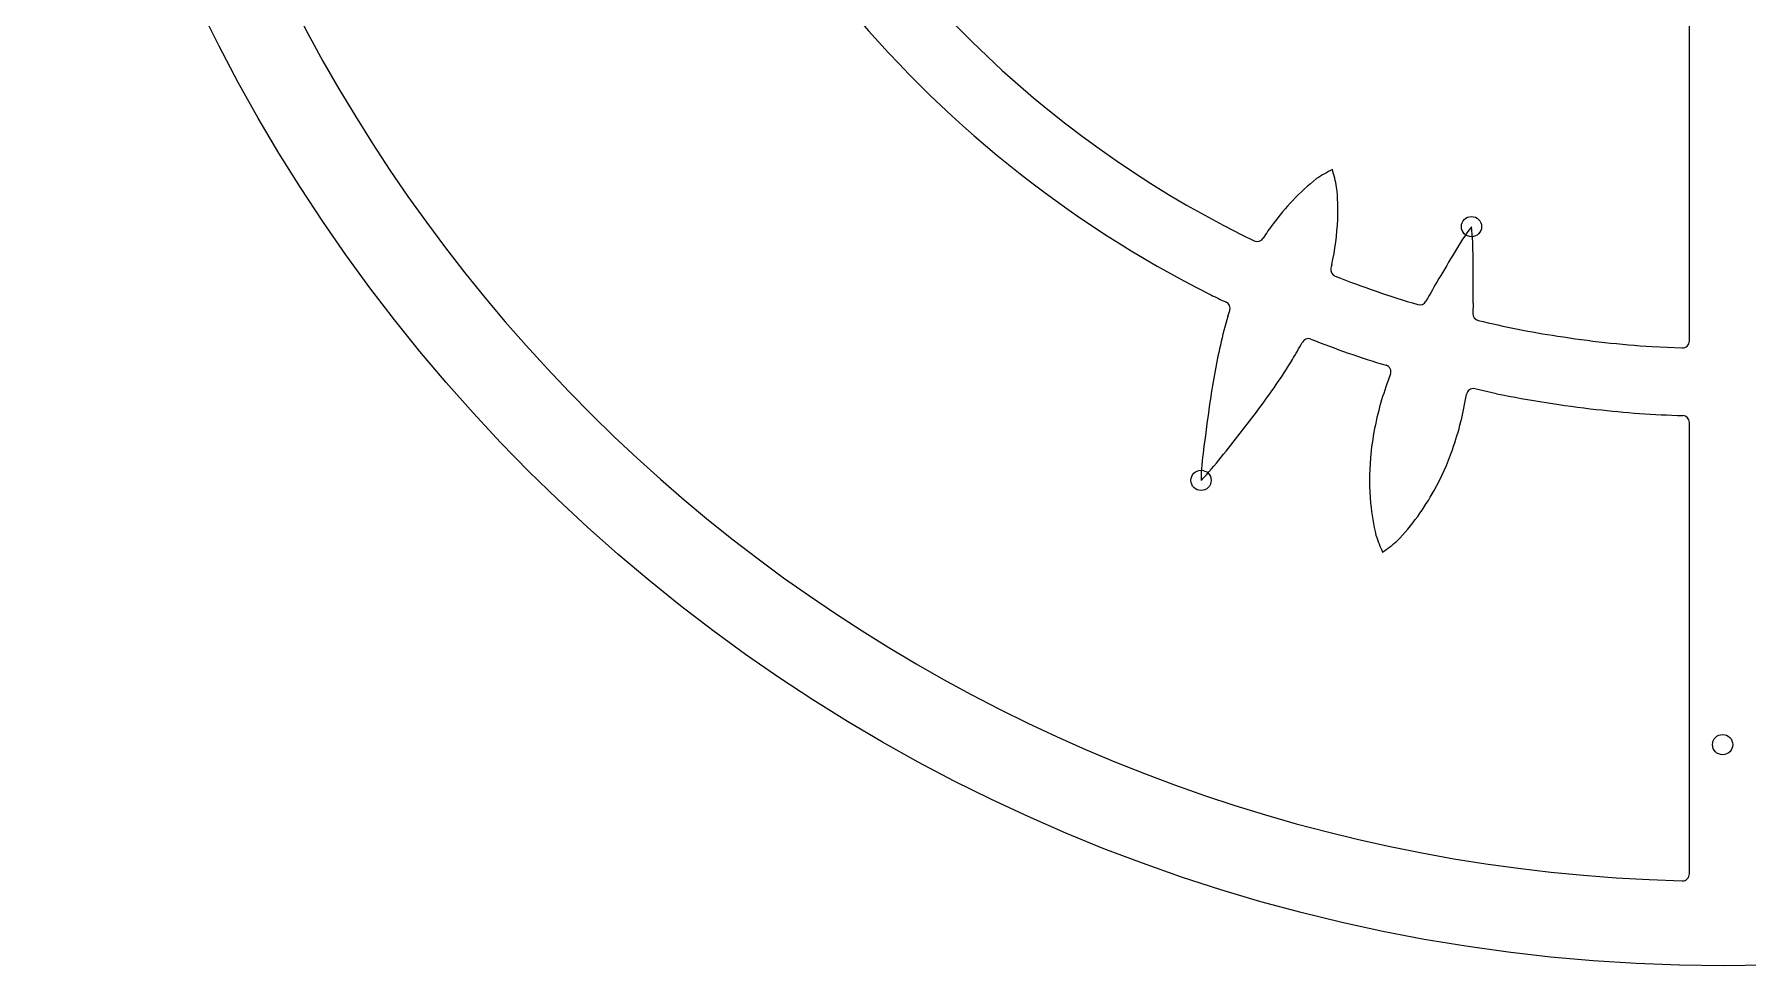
# Model space of a CAD drawing. Header units: millimetres. Extents: x -61 to 61, y -61 to 61.
# Drawn here: x -60.7 to 0.9, y -60.7 to -27.2 of the extents above; entities that cross this region are included whole.
import ezdxf

# ---------------------------------------------------------------- set-up
doc = ezdxf.new("R2010")
doc.units = ezdxf.units.MM
for name, color, linetype in [('CUT_INNER', 6, 'Continuous'), ('CUT_OUTER', 1, 'Continuous'), ('ENGRAVE', 7, 'Continuous')]:
    doc.layers.add(name, color=color, linetype=linetype)

msp = doc.modelspace()

# ---------------------------------------------------------------- linework, layer by layer
at = {"layer": 'CUT_INNER'}
for points in [[(-1.215, -38.2642), (-1.215, -26.2558)], [(-17.3136, -34.4443), (-16.8658, -34.6571)], [(-14.0783, -35.5145), (-14.0798, -35.5213), (-14.1087, -35.6372)], [(-8.9984, -36.9025), (-9.0052, -37.2741)], [(-17.8176, -37.3778), (-17.7501, -37.1674)], [(-2.5585, -38.4659), (-1.4761, -38.514)], [(-8.1565, -40.1611), (-8.937, -39.985)], [(-1.215, -57.4437), (-1.215, -41.1971)]]:
    msp.add_lwpolyline(points, dxfattribs=at)
for centre, radius, start, end in [((-0.0001, 0), 57.7124, 121.992876, 268.538679), ((-0.0002, -0.0003), 40.9807, 195.033123, 243.265565), ((0, 0), 38.5509, 207.703622, 243.313328), ((-9.9962, -38.3558), 7.5261, 127.948478, 136.782185), ((-10.3917, -38.9314), 7.7655, 118.181759, 123.02941), ((-20.4275, -33.9689), 6.6408, 10.797073, 16.466333), ((-8.7537, -39.5707), 9.2635, 136.568465, 143.412077), ((-21.3929, -33.5498), 7.5339, 357.400842, 6.286499), ((-23.1889, -33.5016), 9.3304, 347.541541, 357.605378), ((-11.6159, -37.5813), 5.7807, 142.334716, 148.523119), ((-1.6517, -39.6827), 9.2419, 143.22324, 150.10827), ((-18.2611, -35.1596), 9.2621, 359.382104, 6.260277), ((-16.7585, -34.4313), 0.25, 244.576271, 328.241278), ((57.4243, -75.6724), 78.4147, 148.821716, 149.624163), ((-13.8661, -35.6977), 0.25, 165.99601, 249.661017), ((-78.7148, -36.1339), 69.7207, 359.368392, 0.718664), ((-0.9549, -2.9439), 35.4566, 248.49445, 253.562534), ((25.6205, -57.1167), 41.5937, 149.522569, 150.818017), ((-12.3207, -24.5165), 13.5428, 243.158354, 245.759834), ((-17.9882, -37.091), 0.25, 342.216408, 64.576271), ((-10.9116, -36.7133), 0.25, 252.20339, 330.546482), ((-2.5143, -41.9329), 15.9669, 163.424116, 167.257581), ((-8.7552, -37.2787), 0.25, 178.945043, 257.288136), ((-1.0104, -5.6377), 32.825, 256.254026, 261.331725), ((-14.9235, -38.4305), 0.25, 69.661017, 152.020881), ((-2.6844, -7.6017), 32.9195, 248.336798, 253.333809), ((0, 0), 38.5509, 261.109938, 266.194684), ((3.7453, -43.3485), 22.3846, 167.257497, 170.019168), ((-23.5918, -33.9239), 9.5198, 328.238009, 332.543582), ((-1.465, -38.2642), 0.25, 267.457627, 360), ((-31.4573, -29.2498), 18.6685, 325.456767, 328.748153), ((-12.202, -39.3764), 0.25, 339.647999, 72.20339), ((16.9608, -45.6793), 35.804, 170.011014, 171.752607), ((-38.9726, -24.0787), 27.7911, 323.228292, 325.46074), ((-1.1671, -43.7065), 11.6041, 158.551791, 163.356705), ((-8.992, -40.2289), 0.25, 77.288136, 169.843526), ((50.5247, -50.5582), 69.7207, 171.741274, 173.091546), ((-2.023, -43.4665), 10.7154, 163.27519, 168.926329), ((-20.9539, -38.3229), 11.8629, 346.134792, 350.969698), ((0, 0), 40.981, 258.519699, 263.604445), ((-55.3153, -11.8801), 48.1844, 321.946907, 323.242354), ((-19.8349, -38.6092), 10.7079, 340.528438, 346.187575), ((-0.5009, -5.5854), 35.3747, 263.402944, 268.45621), ((-1.465, -41.1971), 0.25, 0, 87.457627), ((-79.1622, 6.6996), 78.4147, 321.194597, 321.997044), ((-2.8996, -43.2913), 9.8214, 168.947482, 175.20413), ((-9.5231, -43.5003), 9.2624, 171.755046, 178.632973), ((-25.3852, -36.8129), 9.2416, 315.595909, 322.481222), ((-3.3894, -43.256), 9.3304, 175.168659, 185.232497), ((-18.8627, -38.9574), 9.6752, 331.040499, 340.553411), ((-18.5024, -39.1566), 9.2635, 324.195584, 331.039196), ((-5.176, -43.4466), 7.5339, 185.027961, 193.913618), ((-17.1097, -40.1958), 7.5261, 315.575597, 324.409304), ((-6.1884, -43.1594), 6.6408, 198.424192, 204.093452), ((-16.7941, -39.5727), 7.7655, 305.808878, 310.656529), ((-1.465, -57.4437), 0.25, 268.417969, 0)]:
    msp.add_arc(centre, radius, start, end, dxfattribs=at)
at = {"layer": 'CUT_OUTER'}
msp.add_circle((0, 0), 60.75, dxfattribs=at)
at = {"layer": 'ENGRAVE'}
for centre in [(-9.0541, -34.1488), (-18.7831, -43.2801), (-0.0204, -52.7926)]:
    msp.add_circle(centre, 0.3645, dxfattribs=at)

doc.saveas('drawing.dxf')
